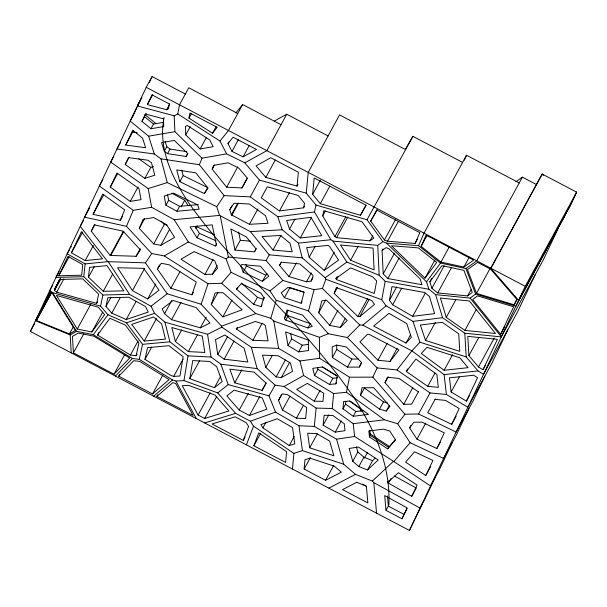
<?xml version="1.0" encoding="UTF-8"?>
<svg xmlns="http://www.w3.org/2000/svg" width="607" height="607" viewBox="0 0 607 607"><rect width="100%" height="100%" fill="white"/><g stroke="black" fill="none" stroke-linecap="round" stroke-linejoin="round"><path stroke-width="0.91" d="M164.095 117.394C157.729 148.654 172.532 178.784 189.551 204.051C213.436 237.792 242.208 267.604 270.381 297.733C300.215 329.563 329.859 361.848 354.268 398.131C374.868 429.87 390.718 466.366 388.867 504.933M292.491 469.052L293.887 453.376L253.529 426.175L250.38 421.212L235.622 413.359L217.723 392.911L183.974 380.589L175.954 381.075L172.525 379.952L139.253 359.344L132.432 358.494L93.319 334.669L76.505 331.293L70.2 334.927L35.434 320.731L50.776 292.582M304.13 469.036L304.949 459.787L309.995 458.164L334.351 466.191L341.316 472.17L325.58 480.296L304.13 469.036L310.336 457.648M468.908 408.61L456.388 434.984L443.596 458.444L410.12 442.708L397.699 423.732L384.398 419.778L353.236 423.694L332.219 408.496L333.63 393.533L303.621 375.528L299.934 360.983L278.643 348.395L251.359 347.341L221.851 327.127L221.532 326.179L201.152 304.266L167.183 293.788L145.445 262.846L107.735 261.655L80.245 226.32L83.425 220.493M342.978 408.868L343.668 401.568L349.928 400.954L368.441 414.376L353.236 416.288L342.978 408.868L345.573 404.103L345.838 401.364M297.051 186.099L298.378 172.229L270.775 157.737L256.04 165.863L265.82 177.373L297.051 186.099L297.954 184.445M536.398 184.513L522.384 177.161L476.753 260.851L465.933 268.56L440.523 263.089L418.534 245.691L386.507 243.134L382.903 241.662L367.015 219.757L315.966 205.052L306.239 193.163L308.227 172.38L339.556 114.92L405.666 149.633M312.635 194.331L314.198 177.98L366.196 205.28L360.437 215.242L320.284 203.679L312.635 194.331L320.352 180.173M452.139 442.784L439.089 470.281L430.545 485.941L393.852 461.555L354.617 436.471L336.559 439.21L314.297 426.395L316.164 408.086L284.053 386.507L275.123 385.164L257.11 368.578L251.359 347.341M323.144 425.196L324.153 415.271L332.864 415.492L344.268 423.732L345.011 430.659L335.216 432.146L323.144 425.196L328.804 414.824M221.851 327.127L207.571 334.282L164.967 322.188L154.565 313.326L151.037 306.216L129.557 294.395L102.902 294.979L83.758 276.686L85.132 263.916L67.195 253.817L69.464 249.659M88.493 277.194L89.548 267.346L106.984 265.6L123.82 290.859L103.258 291.307L88.493 277.194L94.373 266.397M183.974 380.589L188.018 355.869L169.899 341.824L164.967 322.188M189.771 378.677L192.738 360.596L209.582 361.453L216.737 366.689L222.132 381.613L214.453 387.683L189.771 378.677L199.642 360.573M141.894 97.689L137.379 105.967L174.194 115.785L177.798 113.949L179.497 104.799L188.777 87.772L237.754 113.479M188.982 118.13L189.923 113.031L217.23 127.364L212.511 133.229L188.982 118.13L191.63 113.266M557.81 229.287L543.273 259.91L501.299 336.893L464.803 333.22L442.556 317.681L413.018 321.391L386.09 305.837L381.757 299.744L385.179 281.345L379.17 275.282L346.878 262.072L333 241.1L330.861 239.719L314.487 211.972L315.966 205.052M389.428 300.26L391.97 286.587L424.483 292.468L429.445 296.459L434.612 313.591L412.654 316.353L392.646 304.79L389.428 300.26L396.667 286.982M335.83 383.844L337.333 376.37L322.522 366.985L312.742 368.32L314.57 375.528L329.464 384.466L335.83 383.844L336.673 382.289M384.398 419.778L346.453 392.281L349.488 377.213L319.646 358.312L299.934 360.983M360.49 395.316L362.015 387.752L373.737 387.706L389.838 406.326L386.219 411.106L379.542 409.118L360.49 395.316L364.435 388.078L383.487 401.88L387.661 403.116M96.695 303.394L98.638 294.099L82.681 278.848L59.524 279.47L54.357 290.358L56.656 292.134L96.695 303.394L97.59 301.747M139.253 359.344L142.539 344.321L126.431 322.848L107.963 314.73L100.565 306.133L102.902 294.979M105.982 306.429L107.811 297.696L128.676 297.24L145.49 306.497L148.252 312.066L126.226 319.517L111.771 313.159L105.982 306.429L110.922 297.369M303.583 207.814L304.555 203.254L298.143 195.424L267.315 186.804L261.291 197.867L279.432 210.97L303.583 207.814L304.486 206.152M322.712 215.902L323.812 210.735L361.954 221.714L373.821 238.081L369.974 240.865L336.544 237.663L334.943 236.631L322.712 215.902L325.42 210.94M136.143 355.755L138.912 343.137L125.368 325.094L109.852 318.273L97.552 335.026L130.414 355.042L136.143 355.755L137.045 354.109M144.974 359.397L147.547 347.652L168.943 345.694L183.124 356.681L179.96 376.021L173.685 376.401L170.999 375.521L144.974 359.397L151.697 347.067M301.186 303.219L304.077 292.202L289.979 287.543L284.448 297.696L301.186 303.219L302.043 301.656M507.733 329.935L492.087 362.887L467.898 407.251L446.395 394.467L430.037 392.926L397.024 369.951L377.144 367.903L347.341 337.507L328.243 333.736L308.5 310.943L314.069 289.698L322.385 288.431L359.799 324.965L362.827 325.177L411.865 350.884L444.119 374.602L477.99 370.915L483.544 374.299L517.407 312.195L535.162 274.789M318.713 312.711L321.809 300.89L326.429 300.192L347.234 320.504L340.307 327.477L329.684 325.375L318.713 312.711L325.678 299.934M261.139 306.649L263.855 297.627L260.752 292.931L241.275 283.651L236.548 289.107L253.643 304.274L261.139 306.649L261.981 305.101M328.243 333.736L319.381 337.302L273.757 321.027L270.775 318.318L276.215 300.29L270.009 290.912L231.1 272.368L226.085 258.954L188.36 241.996L174.133 219.666L151.644 207.306L133.252 210.303L99.373 186.023L102.924 179.513M284.372 318.751L287.012 310.002L302.681 315.177L312.264 326.232L307.961 327.97L285.821 320.071L284.372 318.751L286.716 314.464L288.029 310.094M191.971 294.782L196.236 282.035L169.08 264.766L161.287 263.286L157.388 269.068L170.878 288.272L191.971 294.782L193.33 292.286M201.152 304.266L208.011 283.735L221.661 283.279L255.805 313.576L270.775 318.318M211.297 304.502L215.182 292.9L222.898 292.635L242.201 309.767L222.83 316.892L211.297 304.502L217.852 292.483M243.263 440.401L248.589 426.418L246.237 422.7L235.19 416.819L211.995 423.982L243.263 440.401L245.076 437.07M246.404 444.855L253.529 426.175M311.141 281.064L313.091 275.935L312.696 275.092L299.828 263.901L281.299 262.209L279.554 265.388L288.97 276.595L306.467 281.777L311.141 281.064L312.893 277.854M253.847 445.773L258.764 432.897L286.58 451.646L285.616 462.451L253.847 445.773L260.578 433.436M322.385 288.431L325.876 279.288L325.162 277.794L302.233 257.846L298.416 243.141L282.179 229.765L277.831 216.775L250.281 196.873L224.135 195.621L199.369 164.717L160.946 158.844L154.307 153.981L116.969 148.973L120.467 142.546M334.161 293.371L336.369 287.589L371.742 300.533L374.481 304.388L359.761 316.634L357.842 316.497L334.161 293.371L337.295 287.635M186.243 156.5L187.54 153.313L174.323 140.414L161.53 142.607L164.3 151.272L167.532 153.639L186.243 156.5L187.904 153.457M199.369 164.717L202.032 158.177L226.586 153.852L244.788 162.843L259.439 180.082L306.239 193.163M212.192 169.133L213.747 165.309L228.111 162.782L238.756 168.04L247.33 178.124L241.973 187.942L226.677 187.214L212.192 169.133L214.4 165.089M120.307 220.288L124.701 209.878L102.682 194.088L93.068 214.332L120.307 220.288L122.523 216.213M208.011 283.735L164.285 255.919L151.727 253.536L126.484 226.312L133.252 210.303M139.291 228.407L143.153 219.264L153.654 217.556L166.5 224.613L174.619 237.36L160.878 245.311L153.708 243.953L139.291 228.407L144.587 218.702M415.112 243.437L419.839 232.648L377.03 210.174L370.718 221.092L384.406 239.97L387.509 241.245L415.112 243.437L417.381 239.279M418.534 245.691L424.012 233.164L466.495 155.24L519.243 182.935M421.114 246.404L426.061 235.106L473.657 260.092L463.892 267.042L440.963 262.103L421.114 246.404L426.994 235.63M464.302 160.248L466.495 155.24M359.306 367.083L361.476 362.409L346.377 346.999L336.695 345.095L332.204 346.901L332.34 357.546L347.462 367.129L359.306 367.083L361.506 363.039M349.488 377.213L372.85 377.129L377.144 367.903M418.451 391.697L411.66 404.148L403.716 404.285L385.005 382.645L387.516 377.266L399.11 378.465L418.367 391.864M422.366 503.795L409.422 530.435L30.35 331.43L146.226 87.332L152.099 76.565L185.37 94.032M132.766 116.385L136.355 108.82M137.152 107.143L139.951 101.255M37.839 317.158L40.965 310.572M149.284 82.491L152.099 76.565M36.435 320.473L50.055 291.785L52.672 293.811L75.405 330.496L69.418 333.949L36.435 320.473L51.777 292.331M58.72 275.798L67.969 256.313L82.772 264.644L81.641 275.183L58.72 275.798L69.054 256.844M71.421 252.823L81.437 231.715L102.522 258.832L85.185 260.57L71.421 252.823L82.757 232.018M125.71 145.058L132.774 130.186L142.607 138.229L145.642 147.736L125.71 145.058L133.502 130.558M147.372 104.594L151.993 94.859L169.353 103.979L168.473 108.759L166.591 109.715L147.372 104.594L152.789 94.654M110.284 187.115L116.961 173.041L139.003 188.633L141.036 199.635L130.217 201.403L110.284 187.115L117.728 173.45M141.962 121.4L145.468 114.017L163.42 118.805L163.761 126.56L150.953 128.752L141.962 121.4L146.09 113.41M91.293 231.176L94.282 224.878L123.069 231.168L140.414 249.879L136.097 256.275L110.178 255.456L91.293 231.176L94.92 224.514M125.209 164.497L128.479 157.615L148.025 160.24L151.5 162.79L154.8 175.211L144.823 178.367L125.209 164.497L129.079 157.41M411.743 496.344L417.077 485.099L398.435 472.709L387.524 482.626L411.743 496.344L416.281 488.02L394.406 475.994M401.978 518.765L407.13 507.907L384.701 495.578L386.029 510.396L401.978 518.765L407.077 508.658M436.858 448.512L444.294 432.844L421.971 422.108L413.883 422.244L409.596 427.897L416.971 439.164L436.858 448.512L440.386 442.04M425.773 475.554L432.943 460.44L414.543 451.79L405.597 462.147L425.773 475.554L430.712 466.487M435.333 398.89L427.738 412.821L451.691 424.346L459.196 408.526L445.492 400.377L435.067 399.391M466.419 401.121L477.557 377.653L473.604 375.24L449.476 377.865L451.1 392.016L466.419 401.121L469.552 395.377M482.997 369.739L497.429 339.336L467.769 336.346L468.908 355.603L478.483 366.985L482.997 369.739L485.251 365.596M514.159 304.805L516.754 299.342L490.699 269.258L477.595 262.376L467.481 269.584L476.495 293.393L514.159 304.805L516.868 299.835M500.631 334.267L513.666 306.808L477.542 295.859L472.686 299.524L500.631 334.267L504.69 326.824M409.422 530.435L525.298 286.337L146.226 87.332M435.082 477.618L424.581 499.736L420.044 508.059L373.806 482.633L372.372 481.063L355.52 474.371L343.714 464.234L302.423 450.629L293.887 453.376M484.879 376.105L473.103 400.923L456.123 432.063L418.542 413.989L404.922 414.217L372.85 377.129M564.267 216.691L515.859 306.232L475.577 294.023L465.933 268.56M576.574 192.146L569.943 206.114L518.59 300.298M576.65 192.153L569.981 206.198L518.636 300.382L490.767 268.211L542.112 174.027L576.65 192.153L525.222 286.329M133.259 115.474L130.194 121.097L148.624 136.18L154.307 153.981M113.797 156.485L110.724 162.115L148.184 188.602L151.644 207.306M89.586 208.011L84.593 217.162L126.484 226.312M70.366 247.99L71.277 246.328M59.129 271.663L55.981 277.437L83.758 276.686M52.49 285.525L49.782 290.487L52.543 292.62L76.505 331.293M93.068 214.332L103.729 194.794M30.35 331.43L34.409 323.986M38.021 317.362L51.557 292.536M54.334 289.334L60.23 278.53M54.357 290.358L60.632 278.841M54.926 289.668L60.343 279.736M56.656 292.134L63.834 278.977M150.953 128.752L153.518 124.04L163.587 122.318M166.591 109.715L169.748 103.918M85.185 260.57L93.349 245.592M130.217 201.403L138.1 186.941M144.823 178.367L150.832 167.335L153.328 166.546M164.3 151.272L166.788 146.704L165.134 141.499M110.178 255.456L123.335 231.328M110.671 255.668L123.828 231.54M167.532 153.639L170.028 149.072L186.865 151.644M69.418 333.949L73.485 326.498M77.271 329.047L56.436 295.419L98.19 307.165L104.624 314.646L91.885 331.983L77.271 329.047L90.83 304.183M185.727 134.906L185.355 126.461L187.275 125.49L209.681 139.868L213.171 146.674L200.135 148.973L185.727 134.906L190.219 126.673M103.258 291.307L112.765 273.863M73.401 352.864L72.476 336.361L78.28 333.023L93.736 336.126L129.693 358.024L114.017 374.185L73.401 352.864L83.751 333.873M91.885 331.983L102.735 312.089M136.097 256.275L140.179 248.787M165.939 205.219L164.247 196.076L173.572 193.132L197.761 204.923L199.149 209.187L176.933 211.266L165.939 205.219L168.617 200.302L167.608 194.817M179.862 181.675L176.736 169.914L195.765 172.828L208.034 188.132L204.369 193.625L179.862 181.675L183.162 175.613L181.721 170.188M97.552 335.026L98.903 332.545M200.135 148.973L206.418 137.448M111.771 313.159L120.307 297.513M212.511 133.229L216.046 126.742M153.708 243.953L164.292 224.537L161.159 221.16M132.478 290.624L117.576 267.733L143.692 268.355L159.034 290.192L147.638 298.963L132.478 290.624L144.709 268.188M176.933 211.266L179.619 206.342L198.132 204.612M181.19 206.729L184.718 200.257L171.864 193.193M160.878 245.311L169.694 229.135M281.026 124.701L242.633 104.548L228.475 130.513L220.007 141.036L226.586 153.852M126.226 319.517L136.105 301.406M157.388 269.068L159.649 264.918M227.974 143.609L233.118 137.205L256.465 149.459L243.035 156.864L231.973 151.393L227.974 143.609L228.854 141.985M204.369 193.625L207.67 187.563L183.162 175.613M147.638 298.963L155.794 284.008M231.973 151.393L238.604 139.223M114.017 374.185L124.822 354.367M195.795 228.353L197.176 225.819M118.744 376.181L133.775 360.679L139.785 361.431L169.118 379.595L152.547 393.928L118.744 376.181L119.64 374.527M130.414 355.042L138.077 340.99M197.009 237.769L190.09 226.919L212.177 224.856L216.433 245.091L215.341 246.01L197.009 237.769L199.415 233.354L194.968 226.381M170.878 288.272L179.93 271.67M243.035 156.864L249.234 145.505M226.677 187.214L237.716 166.955M144.216 341.066L165.461 339.123L161.637 323.865L153.556 316.983L131.696 324.381L144.216 341.066L156.462 318.599M164.565 313.682L162.183 308.88L173.086 300.48L196.023 307.559L210.007 323L200.363 327.833L171.591 319.661L164.565 313.682L171.735 300.518M229.719 209.741L234.059 203.254L249.371 203.99L265.502 215.644L268.051 223.247L249.454 224.332L231.388 214.848L229.719 209.741L231.942 205.667M241.973 187.942L247.269 178.223M171.591 319.661L181.007 302.392M231.388 214.848L237.61 203.444M328.091 135.945L286.732 114.23L266.868 150.665L244.788 162.843M231.821 215.273L238.483 203.057M215.341 246.01L216.547 243.802M204.9 274.455L212.367 274.205L217.534 268.233L214.787 260.889L194.141 251.602L180.962 259.227L204.9 274.455L213.209 259.212M250.281 196.873L259.439 180.082M175.37 341.559L171.849 327.522L202.306 336.172L204.794 352.439L188.329 351.597L175.37 341.559L181.705 329.935M212.367 274.205L217.177 265.38M265.82 177.373L275.297 159.982M152.547 393.928L162.896 374.944M234.962 250.076L230.827 228.945L246.374 236.935L256.078 248.931L254.477 251.852L234.962 250.076L240.304 240.281L238.688 232.011M249.454 224.332L257.892 208.854M156.879 396.439L172.866 382.615L175.78 383.571L193.056 415.431L156.879 396.439L157.782 394.778M173.685 376.401L183.094 359.139M200.363 327.833L206.19 317.142M188.329 351.597L197.374 335.003M243.164 272.148L240.675 265.494L241.791 264.553L260.524 266.261L268.84 276.162L262.459 281.345L243.164 272.148L246.518 266.003L245.896 264.341M254.477 251.852L256.26 248.589M236.548 289.107L237.398 287.559M279.432 210.97L289.402 192.692M222.83 316.892L232.003 300.063M272.991 250.046L292.195 251.791L289.971 243.248L280.533 235.463L262.065 236.54L272.991 250.046L281.018 235.319M217.776 354.511L215.5 339.662L224.818 334.996L244.075 348.183L247.831 362.038L224.165 359.177L217.776 354.511L227.663 336.377M289.516 229.082L286.633 220.47L310.928 217.291L321.778 235.683L300.275 237.952L289.516 229.082L294.934 219.142M236.434 329.024L236.26 328.501L255.35 321.475L263.696 324.123L265.358 325.625L268.074 340.876L252.876 340.284L236.434 329.024L237.314 327.416M262.459 281.345L265.805 275.199L267.224 274.045M253.643 304.274L257.444 297.293L241.427 283.074M224.165 359.177L234.052 341.043M279.554 265.388L281.307 262.171M198.117 415.036L182.229 385.733L188.504 385.354L214.901 394.99L228.9 410.985L204.665 418.473L198.117 415.036L210.212 392.85M214.453 387.683L220.736 376.165M263.233 299.949L264.546 297.544M300.275 237.952L311.566 217.245M320.284 203.679L329.821 186.197M204.665 418.473L216.76 396.288M252.876 340.284L262.125 323.319M288.97 276.595L296.413 262.93M234.772 382.842L229.833 369.185L254.105 372.114L266.162 383.214L262.072 390.377L234.772 382.842L241.897 369.777M309.175 257.307L306.664 247.626L328.03 245.372L329.442 246.283L338.577 260.084L324.275 270.441L309.175 257.307L315.063 246.518M306.467 281.777L311.285 272.938M285.821 320.071L288.158 315.777L286.716 314.464M239.219 410.059L226.836 395.916L234.097 390.172L262.315 397.957L266.822 409.209L249.424 415.492L239.219 410.059L248.278 393.435M334.943 236.631L345.778 216.76M265.813 367.349L262.505 355.148L278.181 355.755L290.419 362.994L292.536 371.347L281.291 377.653L276.162 376.886L265.813 367.349L272.368 355.315M336.544 237.663L347.826 216.972M324.275 270.441L334.237 252.178M262.072 390.377L266.078 383.025M249.424 415.492L259.849 396.379M288.029 345.595L285.601 331.946L308.348 340.064L308.485 350.543L298.652 351.878L288.029 345.595L291.663 338.941L290.685 333.478M360.437 215.242L365.884 205.249M276.162 376.886L285.343 360.034M307.961 327.97L310.298 323.675L288.158 315.777M281.291 377.653L289.6 362.409M462.587 162.41L412.912 136.332L367.015 219.757M335.914 278.53L350.656 267.854L372.584 276.822L376.666 280.942L374.337 293.431L336.399 279.546L335.914 278.53L336.809 276.891M336.399 279.546L338.182 276.268M298.652 351.878L302.278 345.216L308.538 344.366M370.718 221.092L377.068 209.438M350.58 260.266L340.474 244.993L373.077 248.104L374.109 269.895L350.58 260.266L358.259 246.176M262.914 427.867L260.858 424.627L277.262 418.701L292.544 427.594L294.797 443.808L289.228 445.599L262.914 427.867L266.056 422.108M278.522 400.294L282.179 393.89L287.521 394.694L306.732 407.608L305.617 418.557L296.444 418.177L282.422 410.021L278.522 400.294L281.602 394.633M369.974 240.865L372.683 235.895M282.422 410.021L289.918 396.28M329.684 325.375L337.962 310.207M384.406 239.97L395.749 219.157M382.099 250.524L386.113 247.626L388.928 248.771L420.12 278.917L422.002 284.729L387.896 278.56L383.207 273.84L382.099 250.524L383.002 248.87M340.307 327.477L345.095 318.69M387.509 241.245L398.404 221.267M314.57 375.528L317.962 369.306L317.507 367.501M296.444 418.177L303.492 405.248M332.34 357.546L336.748 349.457L336.695 345.026M357.842 316.497L367.683 298.447M289.228 445.599L294.167 436.547M359.761 316.634L369.155 299.403M383.207 273.84L394.482 253.157M314.206 401.166L322.962 401.386L323.736 393.222L307.362 383.404L296.694 389.391L314.206 401.166L320.079 390.392M329.464 384.466L332.856 378.244L337.401 377.804M387.896 278.56L399.171 257.884M347.462 367.129L351.87 359.041L358.244 359.018M309.691 447.791L307.658 433.223L316.642 433.595L329.684 441.107L333.88 455.766L309.691 447.791L317.256 433.914M392.646 304.79L401.697 288.188M335.216 432.146L341.309 420.977M377.933 360.232L389.952 361.469L398.913 349.951L369.284 334.419L367.455 334.29L359.928 341.862L377.933 360.232L387.274 343.107M424.991 278.158L436.729 262.474L418.299 247.891L391.462 245.752L424.991 278.158L434.976 259.849M353.236 416.288L355.839 411.523L362.994 410.62M429.832 281.83L441.942 265.638L463.923 270.381L472.269 292.399L467.58 295.935L437.685 292.923L431.911 288.279L429.832 281.83L431.638 278.507M440.963 262.103L449.552 246.351M360.201 410.924L361.074 409.33L349.807 401.189M412.654 316.353L425.325 293.105M389.952 361.469L397.069 348.426M325.58 480.296L333.562 465.652M431.911 288.279L444.119 265.889M406.007 343.054L411.311 337.317L406.766 323.592L388.996 313.326L373.646 326.096L406.007 343.054L410.453 334.889M385.005 382.645L388.177 376.833M437.685 292.923L451.707 267.209M379.542 409.118L383.487 401.88M352.781 461.328L349.108 448.474L358.388 447.063L378.207 459.954L367.508 469.977L358.851 466.54L352.781 461.328L357.864 452.003L356.4 446.858M369.473 436.994L368.821 430.985L383.465 429.149L389.717 431.008L395.559 439.923L387.6 448.785L369.473 436.994L370.338 435.409L369.784 430.264M406.318 371.454L415.947 359.086L436.865 374.473L438.345 387.357L427.73 386.356L406.318 371.454L407.669 368.973M463.892 267.042L469.317 257.095M386.219 411.106L389.292 405.476M425.499 340.444L420.393 325.041L442.268 322.294L458.74 333.804L459.78 351.347L425.499 340.444L435.363 322.363M358.851 466.54L363.934 457.215L357.864 452.003M364.39 458.103L367.493 452.412M446.244 317.378L440.416 298.052L469.37 300.973L495.464 333.478L464.886 330.398L446.244 317.378L455.766 299.904M367.508 469.977L372.599 460.652L375.27 458.148M403.716 404.285L412.768 387.676M467.58 295.935L471.191 289.296M387.6 448.785L395.248 439.703M387.911 448.785L388.776 447.2M476.495 293.393L490.046 268.537M490.881 268.302L542.226 174.118M427.73 386.356L434.961 373.1M409.596 427.897L410.916 425.469M418.542 413.989L430.037 392.926M464.886 330.398L476.222 309.6M444.119 370.278L468.103 367.667L459.757 357.751L426.971 347.333L421.281 353.486L444.119 370.278L452.647 354.632M387.524 482.626L388.427 480.956M388.252 483.422L390.969 478.43M416.971 439.164L425.795 422.988M468.908 355.603L478.84 337.386M386.029 510.396L388.351 506.132L387.441 495.949M451.1 392.016L459.605 376.408M478.483 366.985L494.288 338M451.691 424.346L456.161 416.144M226.085 258.954L228.323 257.057L266.109 260.494L269.212 254.834L302.233 257.846M314.297 426.395L298.963 425.757L275.532 412.123L269.007 395.863L275.123 385.164M405.59 149.003L412.912 136.332M269.212 254.834L250.418 231.616L219.575 215.417L216.729 206.699L224.135 195.621M145.445 262.846L151.727 253.536M93.319 334.669L107.963 314.73M475.577 294.023L470.159 298.105L435.606 294.623L428.929 289.258L426.516 281.8L440.523 263.089M397.699 423.732L404.922 414.217M397.024 369.951L411.865 350.884L419.907 342.196L413.018 321.391M235.857 112.963L242.633 104.548M393.852 461.555L410.12 442.708M221.661 283.279L231.1 272.368M115.383 376.067L132.432 358.494M347.341 337.507L359.799 324.965M372.372 481.063L393.184 461.555M153.723 396.196L172.525 379.952M362.827 325.177L386.09 305.837M270.009 290.912L282.877 280.464L314.069 289.698M217.723 392.911L228.217 384.61L269.007 395.863M151.037 306.216L167.183 293.788M325.162 277.794L346.878 262.072M333 241.1L377.751 245.38L382.903 241.662M515.897 181.789L522.384 177.161M164.285 255.919L188.36 241.996M284.053 386.507L303.621 375.528M274.463 120.998L286.732 114.23M328.85 488.134L355.52 474.371M221.532 326.179L255.805 313.576M250.38 421.212L275.532 412.123M126.431 322.848L154.565 313.326M148.184 188.602L167.251 182.578L216.729 206.699M204.635 422.927L235.622 413.359M148.624 136.18L174.892 131.681L202.032 158.177M277.831 216.775L314.487 211.972M298.416 243.141L330.861 239.719M85.132 263.916L107.735 261.655M333.63 393.533L346.453 392.281M174.133 219.666L219.575 215.417M142.539 344.321L169.899 341.824M250.418 231.616L282.179 229.765M316.164 408.086L332.219 408.496M188.018 355.869L211.054 357.045L220.842 364.2L257.11 368.578M240.304 240.281L250.524 241.207M132.713 132.212L137.243 132.819M385.179 281.345L428.929 289.258M164.292 224.537L166.978 225.045M52.543 292.62L100.565 306.133M304.077 292.202L287.9 287.415L281.223 292.832L284.448 297.696M257.444 297.293L263.537 299.221M419.907 342.196L466.206 356.916L477.99 370.915M276.215 300.29L308.5 310.943M325.876 279.288L381.757 299.744M363.934 457.215L372.599 460.652M196.668 226.752L214.673 234.848M199.415 233.354L216.084 240.85M246.518 266.003L265.805 275.199M362.356 484.105L366.438 486.253M388.351 506.132L404.3 514.508M168.617 200.302L179.619 206.342M291.663 338.941L302.278 345.216M322.294 366.939L336.9 375.695M317.962 369.306L332.856 378.244M336.748 349.457L351.87 359.041M177.798 113.949L220.007 141.036M369.936 433.8L389.611 446.6M370.338 435.409L388.465 447.2M138.768 158.806L150.832 167.335M345.573 404.103L355.839 411.523M166.788 146.704L170.028 149.072M144.997 114.624L155.627 123.327M144.534 116.688L153.518 124.04M386.507 243.134L426.516 281.8M542.112 174.027L543.356 175.453M266.109 260.494L282.877 280.464M470.159 298.105L501.321 336.847M108.441 261.958L129.557 294.395M184.718 200.257L188.276 205.834M175.954 381.075L196.266 418.534M220.842 364.2L228.217 384.61M435.606 294.623L442.556 317.681M336.559 439.21L343.714 464.234M160.946 158.844L167.251 182.578M220.318 216.145L228.323 257.057M273.757 321.027L278.643 348.395M207.571 334.282L211.054 357.045M298.963 425.757L302.423 450.629M444.119 374.602L446.395 394.467M361.074 409.33L361.271 411.151M353.236 423.694L354.617 436.471M373.806 482.633L376.552 513.181M464.803 333.22L466.206 356.916M70.2 334.927L71.201 352.879M377.751 245.38L379.17 275.282M174.194 115.785L174.892 131.681M319.381 337.302L319.646 358.312M356.704 482.292L342.538 489.599L367.872 502.899L366.416 486.677L365.649 485.843L356.704 482.292"/></g></svg>
